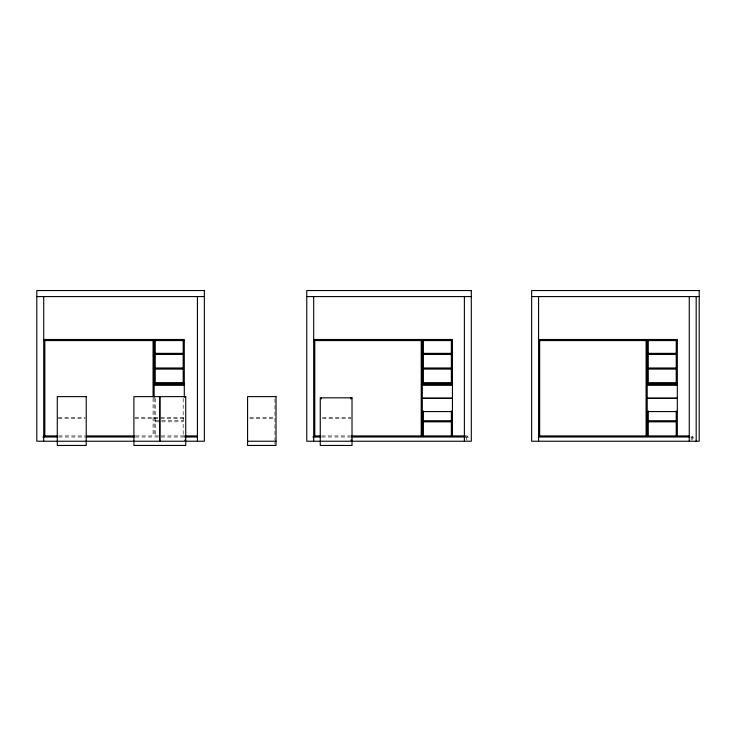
<?xml version="1.0" encoding="UTF-8"?>
<svg xmlns="http://www.w3.org/2000/svg" width="736" height="736" viewBox="0 0 736 736"><rect width="100%" height="100%" fill="white"/><g stroke="black" fill="none" stroke-linecap="round" stroke-linejoin="round"><path stroke-width="0.55" stroke-dasharray="3.68 2.76" d="M58.374 417.303L85.137 417.303M134.982 417.303L184.644 417.303M249.798 417.303L274.933 417.303M322.478 417.303L350.943 417.303M58.374 418.388L85.137 418.388M134.982 418.388L184.644 418.388M249.798 418.388L274.933 418.388M322.478 418.388L350.943 418.388M155.241 420.734L183.2 420.734M155.241 421.82L183.2 421.82M58.641 435.924L85.026 435.924M135.488 435.924L184.285 435.924M321.724 435.924L350.4 435.924M465.097 435.924L467.388 435.924L467.388 440.174M58.641 437.009L85.137 437.009M135.295 437.009L184.377 437.009M321.724 437.009L350.52 437.009M465.097 437.009L468.298 437.009L468.298 440.174M690.883 437.009L693.174 437.009L693.174 440.174M692.272 435.924L692.272 440.174M691.187 437.009L691.187 440.174M466.302 437.009L466.302 440.174M274.933 398.921L274.933 440.146M274.933 442.29L274.933 444.397M183.2 398.443L183.2 435.924M155.241 398.443L155.241 435.924M154.155 398.02L154.155 435.924M153.07 398.02L153.07 435.924"/><path stroke-width="1.1" d="M36.8 296.58L204.36 296.58M306.765 296.58L471.307 296.58M531.64 296.58L699.2 296.58M43.728 339.489L184.285 339.489L184.285 397.311M313.692 339.489L452.447 339.489L452.447 435.924M538.568 339.489L677.322 339.489L677.322 435.924M43.728 340.575L184.285 340.575M313.692 340.575L452.447 340.575M538.568 340.575L677.322 340.575M155.241 353.354L183.2 353.354M423.393 353.354L451.361 353.354M648.269 353.354L676.237 353.354M155.241 354.439L183.2 354.439M423.393 354.439L451.361 354.439M648.269 354.439L676.237 354.439M155.241 368L183.2 368M423.393 368L451.361 368M648.269 368L676.237 368M155.241 369.086L183.2 369.086M423.393 369.086L451.361 369.086M648.269 369.086L676.237 369.086M154.155 382.646L184.285 382.646M422.308 382.646L452.447 382.646M647.183 382.646L677.322 382.646M154.155 383.732L184.285 383.732M422.308 383.732L452.447 383.732M647.183 383.732L677.322 383.732M154.155 384.818L184.285 384.818M422.308 384.818L452.447 384.818M647.183 384.818L677.322 384.818M154.155 384.937L184.285 384.937M422.308 384.937L452.447 384.937M647.183 384.937L677.322 384.937M422.308 398.194L452.447 398.194M647.183 398.194L677.322 398.194M422.308 398.314L452.447 398.314M647.183 398.314L677.322 398.314M422.308 411.58L452.447 411.58M647.183 411.58L677.322 411.58M423.393 420.734L451.361 420.734M648.269 420.734L676.237 420.734M423.393 421.82L451.361 421.82M648.269 421.82L676.237 421.82M43.728 435.924L57.491 435.924M86.167 435.924L134.348 435.924M184.81 435.924L197.432 435.924M313.692 435.924L320.574 435.924M351.541 435.924L465.097 435.924M538.568 435.924L688.832 435.924M42.826 437.009L57.693 437.009M86.167 437.009L134.348 437.009M184.607 437.009L197.432 437.009M312.791 437.009L320.795 437.009M351.541 437.009L465.097 437.009M538.568 437.009L689.742 437.009M184.644 440.146L185.73 440.146M350.943 440.146L352.02 440.146M247.572 441.232L276.018 441.232M696.182 296.58L696.182 441.232M689.255 296.58L689.255 441.232M676.237 340.575L676.237 382.646M676.237 410.936L676.237 435.924M648.269 340.575L648.269 382.646M648.269 410.936L648.269 435.924M647.183 339.489L647.183 435.924M646.098 340.575L646.098 435.924M539.654 340.575L539.654 435.924M538.568 296.58L538.568 441.232M464.379 296.58L464.379 441.232M451.361 340.575L451.361 382.646M451.361 410.936L451.361 435.924M423.393 340.575L423.393 382.646M423.393 410.936L423.393 435.924M422.308 339.489L422.308 435.924M421.222 340.575L421.222 435.924M350.943 397.836L350.943 398.921M321.347 397.836L321.347 398.921M314.778 340.575L314.778 435.924M313.692 296.58L313.692 441.232M197.432 296.58L197.432 441.232M183.2 340.575L183.2 382.646M159.933 396.63L159.933 441.232M159.694 396.63L159.694 441.232M155.241 340.575L155.241 382.646M154.155 339.489L154.155 397.311M153.07 340.575L153.07 396.87M44.813 340.575L44.813 435.924M43.728 296.58L43.728 441.232M204.36 290.545L36.8 290.545L36.8 441.232L204.36 441.232L204.36 290.545M471.307 290.545L306.765 290.545L306.765 441.232L471.307 441.232L471.307 290.545M699.2 290.545L531.64 290.545L531.64 441.232L699.2 441.232L699.2 290.545M86.222 396.63L57.288 396.63L57.288 445.455L86.222 445.455L86.222 396.63M185.73 396.63L133.897 396.63L133.897 445.455L185.73 445.455L185.73 396.63M276.018 396.63L247.572 396.63L247.572 445.455L276.018 445.455L276.018 396.63M352.02 397.836L320.261 397.836L320.261 445.455L352.02 445.455L352.02 397.836"/></g></svg>
